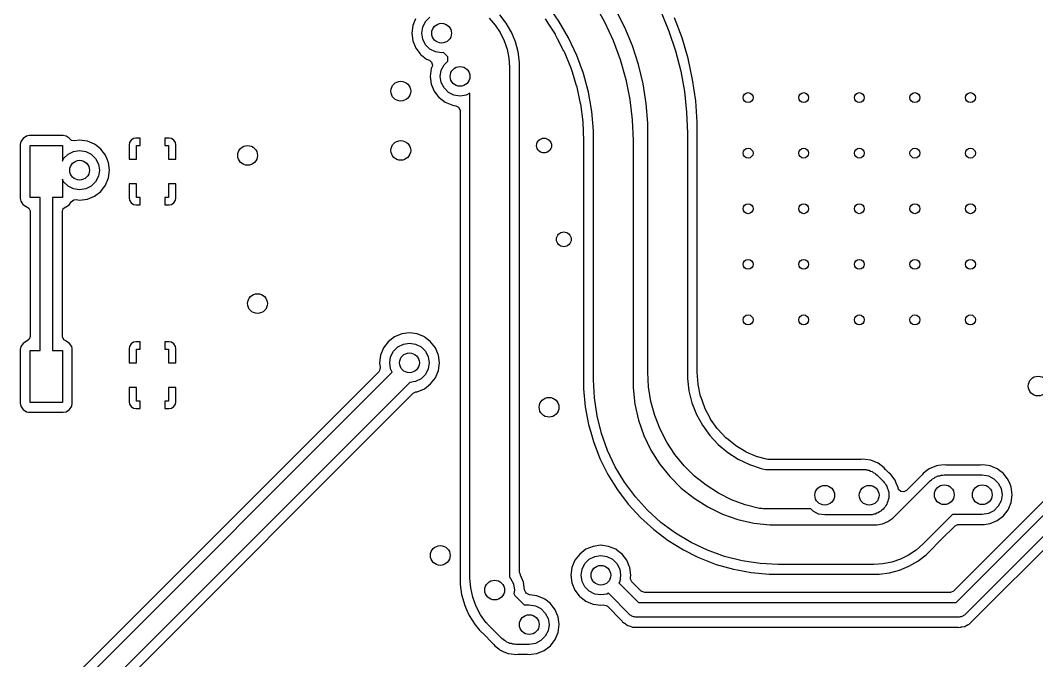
# Model space of a CAD drawing. Extents: x 0 to 2.79, y -2.39 to 0.
# Drawn here: x 0.485 to 1.295, y -2.059 to -1.549 of the extents above; entities that cross this region are included whole.
import ezdxf

# ---------------------------------------------------------------- set-up
doc = ezdxf.new("R2010")
doc.units = 0
doc.header["$MEASUREMENT"] = 0
doc.layers.add('BLACK', color=7, linetype='CONTINUOUS')

msp = doc.modelspace()

# ---------------------------------------------------------------- linework, layer by layer
at = {"layer": 'BLACK', "linetype": 'CONTINUOUS'}
for p, q in [((0.914182, -1.54963), (0.905326, -1.53698)), ((0.94253, -1.53588), (0.950523, -1.55015)), ((0.807975, -1.55004), (0.811459, -1.54656)), ((0.87219, -1.5513), (0.867162, -1.54475)), ((0.966736, -1.55478), (0.959573, -1.54072)), ((0.995544, -1.54241), (1.00189, -1.55773)), ((0.797682, -1.55313), (0.79687, -1.5593)), ((0.799903, -1.54776), (0.797682, -1.55313)), ((0.797682, -1.55313), (0.797682, -1.55313)), ((0.804968, -1.5593), (0.805738, -1.55443)), ((0.805738, -1.55443), (0.807975, -1.55004)), ((0.85866, -1.54741), (0.863413, -1.55283)), ((0.863413, -1.55283), (0.867419, -1.55883)), ((0.875834, -1.55762), (0.87219, -1.5513)), ((0.87219, -1.5513), (0.87219, -1.5513)), ((0.87219, -1.5513), (0.87219, -1.5513)), ((0.903334, -1.5479), (0.906441, -1.55278)), ((0.906441, -1.55278), (0.910007, -1.55838)), ((0.921903, -1.563), (0.914182, -1.54963)), ((0.950523, -1.55015), (0.957371, -1.56501)), ((0.972774, -1.56935), (0.966736, -1.55478)), ((1.01228, -1.56301), (1.00629, -1.54693)), ((0.79687, -1.5593), (0.79687, -1.5593)), ((0.79687, -1.5593), (0.797682, -1.56547)), ((0.805738, -1.56416), (0.804968, -1.5593)), ((0.867419, -1.55883), (0.870607, -1.56529)), ((0.87632, -1.55846), (0.875834, -1.55762)), ((0.879481, -1.56609), (0.87632, -1.55846)), ((0.910007, -1.55838), (0.911161, -1.56019)), ((0.911161, -1.56019), (0.911245, -1.56034)), ((0.911245, -1.56034), (0.912867, -1.56345)), ((0.928428, -1.57699), (0.921903, -1.563)), ((1.00189, -1.55773), (1.00713, -1.57346)), ((1.01712, -1.57947), (1.01228, -1.56301)), ((0.797682, -1.56547), (0.797682, -1.56547)), ((0.797682, -1.56547), (0.800064, -1.57122)), ((0.807975, -1.56855), (0.805738, -1.56416)), ((0.811459, -1.57204), (0.807975, -1.56855)), ((0.870607, -1.56529), (0.872925, -1.57212)), ((0.881618, -1.57407), (0.879481, -1.56609)), ((0.912867, -1.56345), (0.917972, -1.57326)), ((0.957371, -1.56501), (0.963032, -1.58035)), ((0.97765, -1.58436), (0.972774, -1.56935)), ((0.800064, -1.57122), (0.800064, -1.57122)), ((0.800064, -1.57122), (0.803622, -1.57586)), ((0.803622, -1.57586), (0.803854, -1.57616)), ((0.803854, -1.57616), (0.803854, -1.57616)), ((0.803854, -1.57616), (0.803854, -1.57616)), ((0.803854, -1.57616), (0.804721, -1.57683)), ((0.804721, -1.57683), (0.808793, -1.57995)), ((0.815849, -1.57428), (0.811459, -1.57204)), ((0.820716, -1.57505), (0.815849, -1.57428)), ((0.822294, -1.5748), (0.820716, -1.57505)), ((0.825591, -1.57809), (0.822294, -1.5748)), ((0.825591, -1.58155), (0.825591, -1.57809)), ((0.872925, -1.57212), (0.874331, -1.57919)), ((0.874331, -1.57919), (0.874802, -1.58638)), ((0.882696, -1.58226), (0.881618, -1.57407)), ((0.917972, -1.57326), (0.918044, -1.57341)), ((0.918044, -1.57341), (0.923618, -1.58687)), ((0.933709, -1.5915), (0.928428, -1.57699)), ((1.00713, -1.57346), (1.01123, -1.58953)), ((0.808793, -1.57995), (0.810329, -1.58059)), ((0.810329, -1.58059), (0.81095, -1.58084)), ((0.81095, -1.58084), (0.812782, -1.58241)), ((0.81306, -1.58594), (0.8124, -1.58753)), ((0.812782, -1.58241), (0.813345, -1.58475)), ((0.813345, -1.58475), (0.81306, -1.58594)), ((0.820456, -1.58883), (0.822693, -1.58444)), ((0.822693, -1.58444), (0.825591, -1.58155)), ((0.874802, -1.58638), (0.874803, -1.58639)), ((0.874803, -1.58639), (0.874803, -1.99296)), ((0.882696, -1.58475), (0.882696, -1.58226)), ((0.882696, -1.58477), (0.882696, -1.58475)), ((0.882697, -1.58478), (0.882696, -1.58477)), ((0.882697, -1.98867), (0.882697, -1.58478)), ((0.923618, -1.58687), (0.923676, -1.58703)), ((0.923676, -1.58703), (0.924662, -1.59016)), ((0.963032, -1.58035), (0.967472, -1.5961)), ((0.981333, -1.5997), (0.97765, -1.58436)), ((1.02076, -1.59623), (1.01712, -1.57947)), ((0.8124, -1.58753), (0.811587, -1.5937)), ((0.811587, -1.5937), (0.811587, -1.5937)), ((0.811587, -1.5937), (0.8124, -1.59987)), ((0.8124, -1.58753), (0.8124, -1.58753)), ((0.819685, -1.5937), (0.820456, -1.58883)), ((0.820456, -1.59857), (0.819685, -1.5937)), ((0.924662, -1.59016), (0.928056, -1.60092)), ((0.937705, -1.60642), (0.933709, -1.5915)), ((1.01123, -1.58953), (1.01417, -1.60585)), ((0.8124, -1.59987), (0.8124, -1.59987)), ((0.8124, -1.59987), (0.814782, -1.60562)), ((0.822693, -1.60296), (0.820456, -1.59857)), ((0.826177, -1.60644), (0.822693, -1.60296)), ((0.928056, -1.60092), (0.9281, -1.60109)), ((0.9281, -1.60109), (0.931253, -1.61531)), ((0.967472, -1.5961), (0.970663, -1.61214)), ((0.983801, -1.61529), (0.981333, -1.5997)), ((1.0232, -1.61321), (1.02076, -1.59623)), ((0.814782, -1.60562), (0.814782, -1.60562)), ((0.814782, -1.60562), (0.818571, -1.61056)), ((0.818571, -1.61056), (0.818572, -1.61056)), ((0.818572, -1.61056), (0.818572, -1.61056)), ((0.818572, -1.61056), (0.818572, -1.61056)), ((0.818572, -1.61056), (0.81866, -1.61063)), ((0.81866, -1.61063), (0.82351, -1.61435)), ((0.830567, -1.60868), (0.826177, -1.60644)), ((0.835433, -1.60945), (0.830567, -1.60868)), ((0.840299, -1.60868), (0.835433, -1.60945)), ((0.843307, -1.60715), (0.840299, -1.60868)), ((0.843307, -1.99353), (0.843307, -1.60715)), ((0.940386, -1.62162), (0.937705, -1.60642)), ((1.01417, -1.60585), (1.01594, -1.62233)), ((0.82351, -1.61435), (0.82351, -1.61435)), ((0.82351, -1.61435), (0.82351, -1.61435)), ((0.82351, -1.61435), (0.828732, -1.61651)), ((0.828732, -1.61651), (0.829261, -1.61673)), ((0.829261, -1.61673), (0.832024, -1.6171)), ((0.832024, -1.6171), (0.834199, -1.61813)), ((0.834199, -1.61813), (0.835348, -1.62025)), ((0.931253, -1.61531), (0.931282, -1.61548)), ((0.931282, -1.61548), (0.933183, -1.62992)), ((0.970663, -1.61214), (0.972585, -1.62838)), ((0.985039, -1.63101), (0.983801, -1.61529)), ((1.02443, -1.63033), (1.0232, -1.61321)), ((0.835348, -1.62025), (0.835413, -1.62096)), ((0.835413, -1.62096), (0.835413, -1.97547)), ((0.941731, -1.63701), (0.940386, -1.62162)), ((1.01594, -1.62233), (1.01653, -1.6389)), ((0.933183, -1.62992), (0.933198, -1.63009)), ((0.933198, -1.63009), (0.933837, -1.64472)), ((0.972585, -1.62838), (0.973226, -1.64471)), ((0.985038, -1.6389), (0.985039, -1.63101)), ((1.02443, -1.63728), (1.02443, -1.63033)), ((0.487222, -1.64313), (0.485478, -1.64574)), ((0.489833, -1.64138), (0.487222, -1.64313)), ((0.487222, -1.64313), (0.487222, -1.64313)), ((0.489834, -1.64138), (0.489833, -1.64138)), ((0.492135, -1.64093), (0.489834, -1.64138)), ((0.492136, -1.64093), (0.492135, -1.64093)), ((0.519281, -1.64093), (0.492136, -1.64093)), ((0.492136, -1.64093), (0.492136, -1.64093)), ((0.519282, -1.64093), (0.519281, -1.64093)), ((0.521584, -1.64138), (0.519282, -1.64093)), ((0.524064, -1.64304), (0.521584, -1.64138)), ((0.521584, -1.64138), (0.521584, -1.64138)), ((0.521584, -1.64138), (0.521584, -1.64138)), ((0.521584, -1.64138), (0.521584, -1.64138)), ((0.524195, -1.64313), (0.524064, -1.64304)), ((0.524442, -1.6435), (0.524195, -1.64313)), ((0.525823, -1.64476), (0.524442, -1.6435)), ((0.575255, -1.64326), (0.573301, -1.64456)), ((0.576977, -1.64291), (0.575255, -1.64326)), ((0.575255, -1.64326), (0.575255, -1.64326)), ((0.580512, -1.64291), (0.576977, -1.64291)), ((0.580512, -1.64882), (0.580512, -1.64291)), ((0.600197, -1.64291), (0.600197, -1.64882)), ((0.603732, -1.64291), (0.600197, -1.64291)), ((0.600197, -1.64291), (0.600197, -1.64291)), ((0.605454, -1.64326), (0.603732, -1.64291)), ((0.607407, -1.64456), (0.605454, -1.64326)), ((0.605454, -1.64326), (0.605454, -1.64326)), ((0.941731, -1.64473), (0.941731, -1.63701)), ((0.985039, -1.6389), (0.985038, -1.6389)), ((0.985039, -1.82956), (0.985039, -1.6389)), ((0.985039, -1.6389), (0.985039, -1.6389)), ((1.01653, -1.6389), (1.01654, -1.6389)), ((1.01654, -1.6389), (1.01654, -1.82954)), ((1.02443, -1.6373), (1.02443, -1.63728)), ((1.02443, -1.63735), (1.02443, -1.6373)), ((1.02443, -1.82945), (1.02443, -1.63735)), ((1.02443, -1.63735), (1.02443, -1.63735)), ((0.485478, -1.64574), (0.48502, -1.64804)), ((0.48502, -1.64804), (0.48502, -1.64804)), ((0.48502, -1.64804), (0.48502, -1.69093)), ((0.485478, -1.64574), (0.485478, -1.64574)), ((0.492913, -1.69016), (0.492913, -1.64882)), ((0.492913, -1.64882), (0.518504, -1.64882)), ((0.518504, -1.64882), (0.518504, -1.66129)), ((0.528192, -1.6452), (0.525823, -1.64476)), ((0.532283, -1.64466), (0.528192, -1.6452)), ((0.532284, -1.64466), (0.532283, -1.64466)), ((0.538455, -1.64547), (0.532284, -1.64466)), ((0.544206, -1.64785), (0.538455, -1.64547)), ((0.538455, -1.64547), (0.538455, -1.64547)), ((0.545964, -1.6492), (0.544206, -1.64785)), ((0.544206, -1.64785), (0.544206, -1.64785)), ((0.544206, -1.64785), (0.544206, -1.64785)), ((0.549145, -1.65164), (0.545964, -1.6492)), ((0.552935, -1.65658), (0.549145, -1.65164)), ((0.549145, -1.65164), (0.549145, -1.65164)), ((0.549145, -1.65164), (0.549145, -1.65164)), ((0.549145, -1.65164), (0.549145, -1.65164)), ((0.549145, -1.65164), (0.549145, -1.65164)), ((0.571996, -1.64651), (0.571654, -1.64824)), ((0.571654, -1.64824), (0.571654, -1.65965)), ((0.573301, -1.64456), (0.571996, -1.64651)), ((0.571996, -1.64651), (0.571996, -1.64651)), ((0.573301, -1.64456), (0.573301, -1.64456)), ((0.577559, -1.65965), (0.577559, -1.64882)), ((0.577559, -1.64882), (0.580512, -1.64882)), ((0.600197, -1.64882), (0.60315, -1.64882)), ((0.60315, -1.64882), (0.60315, -1.65965)), ((0.608712, -1.64651), (0.607407, -1.64456)), ((0.607407, -1.64456), (0.607407, -1.64456)), ((0.609055, -1.64824), (0.608712, -1.64651)), ((0.608712, -1.64651), (0.608712, -1.64651)), ((0.609055, -1.65965), (0.609055, -1.64824)), ((0.609055, -1.64824), (0.609055, -1.64824)), ((0.933837, -1.64472), (0.933839, -1.64481)), ((0.933839, -1.64481), (0.933839, -1.64771)), ((0.933839, -1.64771), (0.933839, -1.64771)), ((0.933839, -1.64771), (0.933839, -1.83556)), ((0.941732, -1.64473), (0.941731, -1.64473)), ((0.941732, -1.83556), (0.941732, -1.64473)), ((0.941732, -1.64473), (0.941732, -1.64473)), ((0.941732, -1.64473), (0.941732, -1.64473)), ((0.973226, -1.64471), (0.973228, -1.64473)), ((0.973228, -1.64473), (0.973228, -1.83556)), ((0.518504, -1.66129), (0.519543, -1.65925)), ((0.519543, -1.65925), (0.523027, -1.65576)), ((0.523027, -1.65576), (0.527417, -1.65353)), ((0.527417, -1.65353), (0.532283, -1.65276)), ((0.532283, -1.65276), (0.53715, -1.65353)), ((0.53715, -1.65353), (0.54154, -1.65576)), ((0.54154, -1.65576), (0.545024, -1.65925)), ((0.545024, -1.65925), (0.547261, -1.66364)), ((0.554204, -1.65965), (0.552935, -1.65658)), ((0.552935, -1.65658), (0.552935, -1.65658)), ((0.555129, -1.66188), (0.554204, -1.65965)), ((0.571654, -1.65965), (0.577559, -1.65965)), ((0.571654, -1.65965), (0.571654, -1.65965)), ((0.60315, -1.65965), (0.609055, -1.65965)), ((0.609055, -1.65965), (0.609055, -1.65965)), ((0.547261, -1.66364), (0.548031, -1.6685)), ((0.555317, -1.66233), (0.555129, -1.66188)), ((0.556129, -1.6685), (0.555317, -1.66233)), ((0.519543, -1.67776), (0.518504, -1.67572)), ((0.518504, -1.67572), (0.518504, -1.69016)), ((0.547261, -1.67337), (0.545024, -1.67776)), ((0.548031, -1.6685), (0.547261, -1.67337)), ((0.552934, -1.68043), (0.555317, -1.67468)), ((0.555317, -1.67468), (0.556129, -1.6685)), ((0.523027, -1.68124), (0.519543, -1.67776)), ((0.527417, -1.68348), (0.523027, -1.68124)), ((0.532283, -1.68425), (0.527417, -1.68348)), ((0.53715, -1.68348), (0.532283, -1.68425)), ((0.54154, -1.68124), (0.53715, -1.68348)), ((0.545024, -1.67776), (0.54154, -1.68124)), ((0.549145, -1.68537), (0.552934, -1.68043)), ((0.577559, -1.67933), (0.571654, -1.67933)), ((0.571654, -1.67933), (0.571654, -1.67933)), ((0.571654, -1.67933), (0.571654, -1.69074)), ((0.577559, -1.69016), (0.577559, -1.67933)), ((0.609055, -1.67933), (0.60315, -1.67933)), ((0.60315, -1.67933), (0.60315, -1.69016)), ((0.609055, -1.69074), (0.609055, -1.67933)), ((0.609055, -1.67933), (0.609055, -1.67933)), ((0.48502, -1.69093), (0.48502, -1.69094)), ((0.48502, -1.69094), (0.485478, -1.69324)), ((0.500787, -1.69016), (0.492913, -1.69016)), ((0.500787, -1.8122), (0.500787, -1.69016)), ((0.518504, -1.69016), (0.51063, -1.69016)), ((0.51063, -1.69016), (0.51063, -1.8122)), ((0.525651, -1.69367), (0.527543, -1.69218)), ((0.527543, -1.69218), (0.529401, -1.69197)), ((0.529401, -1.69197), (0.532283, -1.69235)), ((0.532283, -1.69235), (0.538455, -1.69154)), ((0.538455, -1.69154), (0.540381, -1.69074)), ((0.540381, -1.69074), (0.544206, -1.68915)), ((0.544206, -1.68915), (0.549145, -1.68537)), ((0.571654, -1.69074), (0.571996, -1.69246)), ((0.571996, -1.69246), (0.571996, -1.69246)), ((0.571996, -1.69246), (0.573301, -1.69442)), ((0.580512, -1.69016), (0.577559, -1.69016)), ((0.580512, -1.69606), (0.580512, -1.69016)), ((0.60315, -1.69016), (0.600197, -1.69016)), ((0.600197, -1.69016), (0.600197, -1.69606)), ((0.607407, -1.69442), (0.608712, -1.69246)), ((0.608712, -1.69246), (0.609055, -1.69074)), ((0.608712, -1.69246), (0.608712, -1.69246)), ((0.609055, -1.69074), (0.609055, -1.69074)), ((0.485478, -1.69324), (0.485478, -1.69324)), ((0.485478, -1.69324), (0.487137, -1.69572)), ((0.487137, -1.69572), (0.487222, -1.69585)), ((0.487222, -1.69585), (0.489833, -1.69759)), ((0.489833, -1.69759), (0.489834, -1.69759)), ((0.489834, -1.69759), (0.490188, -1.69774)), ((0.490188, -1.69774), (0.490161, -1.6978)), ((0.490161, -1.6978), (0.491858, -1.69875)), ((0.491858, -1.69875), (0.492867, -1.70094)), ((0.518524, -1.7014), (0.519268, -1.69911)), ((0.519268, -1.69911), (0.521217, -1.69769)), ((0.521217, -1.69769), (0.521553, -1.69761)), ((0.521553, -1.69761), (0.521584, -1.69759)), ((0.521584, -1.69759), (0.524195, -1.69585)), ((0.521584, -1.69759), (0.521584, -1.69759)), ((0.524195, -1.69585), (0.525651, -1.69367)), ((0.573301, -1.69442), (0.573301, -1.69442)), ((0.573301, -1.69442), (0.575255, -1.69572)), ((0.575255, -1.69572), (0.575255, -1.69572)), ((0.575255, -1.69572), (0.576977, -1.69606)), ((0.576977, -1.69606), (0.580512, -1.69606)), ((0.580512, -1.69606), (0.580512, -1.69606)), ((0.600197, -1.69606), (0.603731, -1.69606)), ((0.600197, -1.69606), (0.600197, -1.69606)), ((0.603731, -1.69606), (0.605454, -1.69572)), ((0.603731, -1.69606), (0.603731, -1.69606)), ((0.605454, -1.69572), (0.607407, -1.69442)), ((0.605454, -1.69572), (0.605454, -1.69572)), ((0.607407, -1.69442), (0.607407, -1.69442)), ((0.492867, -1.70094), (0.492894, -1.7014)), ((0.492894, -1.7014), (0.492894, -1.80096)), ((0.518524, -1.80096), (0.518524, -1.7014)), ((0.489833, -1.80477), (0.487222, -1.80651)), ((0.489865, -1.80476), (0.489833, -1.80477)), ((0.490201, -1.80467), (0.489865, -1.80476)), ((0.492149, -1.80325), (0.490201, -1.80467)), ((0.492894, -1.80096), (0.492149, -1.80325)), ((0.518551, -1.80142), (0.518524, -1.80096)), ((0.519559, -1.80361), (0.518551, -1.80142)), ((0.521256, -1.80456), (0.519559, -1.80361)), ((0.521229, -1.80462), (0.521256, -1.80456)), ((0.521584, -1.80477), (0.521229, -1.80462)), ((0.524195, -1.80651), (0.521584, -1.80477)), ((0.575255, -1.80566), (0.573301, -1.80696)), ((0.576977, -1.80531), (0.575255, -1.80566)), ((0.575255, -1.80566), (0.575255, -1.80566)), ((0.580512, -1.80531), (0.576977, -1.80531)), ((0.580512, -1.81122), (0.580512, -1.80531)), ((0.603732, -1.80531), (0.600197, -1.80531)), ((0.600197, -1.80531), (0.600197, -1.80532)), ((0.600197, -1.80532), (0.600197, -1.81122)), ((0.605454, -1.80566), (0.603732, -1.80531)), ((0.607407, -1.80696), (0.605454, -1.80566)), ((0.605454, -1.80566), (0.605454, -1.80566)), ((0.778237, -1.80519), (0.774447, -1.81012)), ((0.783176, -1.8014), (0.778237, -1.80519)), ((0.778237, -1.80519), (0.778237, -1.80519)), ((0.788926, -1.79901), (0.783176, -1.8014)), ((0.783176, -1.8014), (0.783176, -1.8014)), ((0.788927, -1.79901), (0.788926, -1.79901)), ((0.795098, -1.7982), (0.788927, -1.79901)), ((0.80127, -1.79901), (0.795098, -1.7982)), ((0.795098, -1.7982), (0.795098, -1.7982)), ((0.807021, -1.8014), (0.80127, -1.79901)), ((0.80127, -1.79901), (0.80127, -1.79901)), ((0.807672, -1.8019), (0.807021, -1.8014)), ((0.807021, -1.8014), (0.807021, -1.8014)), ((0.807021, -1.8014), (0.807021, -1.8014)), ((0.81196, -1.80519), (0.807672, -1.8019)), ((0.815749, -1.81012), (0.81196, -1.80519)), ((0.81196, -1.80519), (0.81196, -1.80519)), ((0.81196, -1.80519), (0.81196, -1.80519)), ((0.81196, -1.80519), (0.81196, -1.80519)), ((0.81196, -1.80519), (0.81196, -1.80519)), ((0.485478, -1.80912), (0.48502, -1.81143)), ((0.48502, -1.81143), (0.48502, -1.81143)), ((0.48502, -1.81143), (0.48502, -1.85432)), ((0.487222, -1.80651), (0.485478, -1.80912)), ((0.485478, -1.80912), (0.485478, -1.80912)), ((0.487222, -1.80651), (0.487222, -1.80651)), ((0.492913, -1.85354), (0.492913, -1.8122)), ((0.492913, -1.8122), (0.500787, -1.8122)), ((0.51063, -1.8122), (0.518504, -1.8122)), ((0.518504, -1.8122), (0.518504, -1.85354)), ((0.52594, -1.80912), (0.524195, -1.80651)), ((0.524195, -1.80651), (0.524195, -1.80651)), ((0.526241, -1.81064), (0.52594, -1.80912)), ((0.526354, -1.81121), (0.526241, -1.81064)), ((0.526398, -1.81143), (0.526354, -1.81121)), ((0.526398, -1.82205), (0.526398, -1.81143)), ((0.571996, -1.80892), (0.571654, -1.81064)), ((0.571654, -1.81064), (0.571654, -1.82205)), ((0.573301, -1.80696), (0.571996, -1.80892)), ((0.571996, -1.80892), (0.571996, -1.80892)), ((0.573301, -1.80696), (0.573301, -1.80696)), ((0.577559, -1.82205), (0.577559, -1.81122)), ((0.577559, -1.81122), (0.580512, -1.81122)), ((0.600197, -1.81122), (0.60315, -1.81122)), ((0.60315, -1.81122), (0.60315, -1.82205)), ((0.608712, -1.80892), (0.607407, -1.80696)), ((0.607407, -1.80696), (0.607407, -1.80696)), ((0.609055, -1.81064), (0.608712, -1.80892)), ((0.608712, -1.80892), (0.608712, -1.80892)), ((0.609055, -1.82205), (0.609055, -1.81064)), ((0.609055, -1.81064), (0.609055, -1.81064)), ((0.774447, -1.81012), (0.772065, -1.81588)), ((0.774447, -1.81012), (0.774447, -1.81012)), ((0.780121, -1.81718), (0.782358, -1.81279)), ((0.782358, -1.81279), (0.785842, -1.80931)), ((0.785842, -1.80931), (0.790232, -1.80707)), ((0.790232, -1.80707), (0.795098, -1.8063)), ((0.795098, -1.8063), (0.799965, -1.80707)), ((0.799965, -1.80707), (0.804355, -1.80931)), ((0.804355, -1.80931), (0.807839, -1.81279)), ((0.807839, -1.81279), (0.810076, -1.81718)), ((0.817888, -1.81529), (0.815749, -1.81012)), ((0.815749, -1.81012), (0.815749, -1.81012)), ((0.526398, -1.85314), (0.526398, -1.82205)), ((0.571654, -1.82205), (0.577559, -1.82205)), ((0.571654, -1.82205), (0.571654, -1.82205)), ((0.60315, -1.82205), (0.609055, -1.82205)), ((0.609055, -1.82205), (0.609055, -1.82205)), ((0.772065, -1.81588), (0.771253, -1.82205)), ((0.771253, -1.82205), (0.771253, -1.82205)), ((0.771253, -1.82205), (0.771752, -1.82584)), ((0.772065, -1.81588), (0.772065, -1.81588)), ((0.77935, -1.82205), (0.780121, -1.81718)), ((0.780121, -1.82691), (0.77935, -1.82205)), ((0.810076, -1.81718), (0.810846, -1.82205)), ((0.810846, -1.82205), (0.810076, -1.82691)), ((0.818132, -1.81588), (0.817888, -1.81529)), ((0.818944, -1.82205), (0.818132, -1.81588)), ((0.818132, -1.82822), (0.818944, -1.82205)), ((0.770644, -1.8291), (0.507413, -2.09234)), ((0.508706, -2.10221), (0.78143, -1.82948)), ((0.771313, -1.82821), (0.770644, -1.8291)), ((0.771752, -1.82584), (0.771313, -1.82821)), ((0.78143, -1.82948), (0.780121, -1.82691)), ((0.810076, -1.82691), (0.807839, -1.8313)), ((0.815749, -1.83397), (0.818132, -1.82822)), ((0.985039, -1.82957), (0.98504, -1.82956)), ((0.98504, -1.82956), (0.985039, -1.82956)), ((0.985041, -1.82957), (0.985039, -1.82957)), ((0.985667, -1.84124), (0.985041, -1.82957)), ((1.01654, -1.82954), (1.01654, -1.82954)), ((1.01654, -1.82954), (1.01654, -1.8345)), ((1.02443, -1.82958), (1.02443, -1.82945)), ((1.0251, -1.83917), (1.02443, -1.82958)), ((0.795442, -1.83774), (0.519842, -2.11334)), ((0.799965, -1.83702), (0.795442, -1.83774)), ((0.804355, -1.83479), (0.799965, -1.83702)), ((0.807839, -1.8313), (0.804355, -1.83479)), ((0.81196, -1.83891), (0.815749, -1.83397)), ((0.933839, -1.83556), (0.933839, -1.84273)), ((0.942441, -1.84998), (0.941732, -1.83556)), ((0.941732, -1.83556), (0.941732, -1.83556)), ((0.973228, -1.83556), (0.973228, -1.83556)), ((0.973228, -1.83556), (0.973228, -1.84205)), ((1.01654, -1.8345), (1.01778, -1.84432)), ((0.529711, -2.11463), (0.798026, -1.84632)), ((0.577559, -1.84173), (0.571654, -1.84173)), ((0.571654, -1.84173), (0.571654, -1.84173)), ((0.571654, -1.84173), (0.571654, -1.85314)), ((0.577559, -1.85256), (0.577559, -1.84173)), ((0.609055, -1.84173), (0.60315, -1.84173)), ((0.60315, -1.84173), (0.60315, -1.85256)), ((0.609055, -1.85314), (0.609055, -1.84173)), ((0.609055, -1.84173), (0.609055, -1.84173)), ((0.798026, -1.84632), (0.800173, -1.84523)), ((0.800173, -1.84523), (0.800272, -1.84521)), ((0.800272, -1.84521), (0.80127, -1.84508)), ((0.80127, -1.84508), (0.807021, -1.8427)), ((0.807021, -1.8427), (0.81196, -1.83891)), ((0.933839, -1.84273), (0.933839, -1.84273)), ((0.933839, -1.84273), (0.935161, -1.857)), ((0.973228, -1.84205), (0.974682, -1.85496)), ((0.987518, -1.85278), (0.985667, -1.84124)), ((1.01778, -1.84432), (1.02023, -1.85392)), ((1.02514, -1.83943), (1.0251, -1.83917)), ((1.02709, -1.84875), (1.02514, -1.83943)), ((0.48502, -1.85432), (0.485478, -1.85662)), ((0.48502, -1.85432), (0.48502, -1.85432)), ((0.518504, -1.85354), (0.492913, -1.85354)), ((0.52594, -1.85662), (0.526398, -1.85432)), ((0.526398, -1.85432), (0.526398, -1.85314)), ((0.571654, -1.85314), (0.571996, -1.85486)), ((0.580512, -1.85256), (0.577559, -1.85256)), ((0.580512, -1.85846), (0.580512, -1.85256)), ((0.60315, -1.85256), (0.600197, -1.85256)), ((0.600197, -1.85256), (0.600197, -1.85846)), ((0.608712, -1.85486), (0.609055, -1.85314)), ((0.609055, -1.85314), (0.609055, -1.85314)), ((0.944559, -1.86426), (0.942441, -1.84998)), ((0.990574, -1.86406), (0.987518, -1.85278)), ((1.02023, -1.85392), (1.02386, -1.86313)), ((1.02716, -1.84901), (1.02709, -1.84875)), ((1.03037, -1.85797), (1.02716, -1.84901)), ((0.485478, -1.85662), (0.485478, -1.85662)), ((0.485478, -1.85662), (0.487132, -1.8591)), ((0.487132, -1.8591), (0.487222, -1.85923)), ((0.487222, -1.85923), (0.489833, -1.86098)), ((0.489833, -1.86098), (0.491584, -1.86133)), ((0.491584, -1.86133), (0.492135, -1.86144)), ((0.492135, -1.86144), (0.492136, -1.86144)), ((0.492136, -1.86144), (0.492136, -1.86144)), ((0.492136, -1.86144), (0.492136, -1.86144)), ((0.492136, -1.86144), (0.519281, -1.86144)), ((0.519281, -1.86144), (0.521584, -1.86098)), ((0.519281, -1.86144), (0.519281, -1.86144)), ((0.521584, -1.86098), (0.524195, -1.85923)), ((0.524195, -1.85923), (0.52594, -1.85662)), ((0.571996, -1.85486), (0.571996, -1.85486)), ((0.571996, -1.85486), (0.573301, -1.85682)), ((0.573301, -1.85682), (0.573301, -1.85682)), ((0.573301, -1.85682), (0.575255, -1.85812)), ((0.575255, -1.85812), (0.575255, -1.85812)), ((0.575255, -1.85812), (0.576977, -1.85846)), ((0.576977, -1.85846), (0.580512, -1.85846)), ((0.580512, -1.85846), (0.580512, -1.85846)), ((0.600197, -1.85846), (0.603731, -1.85846)), ((0.600197, -1.85846), (0.600197, -1.85846)), ((0.603731, -1.85846), (0.605454, -1.85812)), ((0.603731, -1.85846), (0.603731, -1.85846)), ((0.605454, -1.85812), (0.607407, -1.85682)), ((0.605454, -1.85812), (0.605454, -1.85812)), ((0.607407, -1.85682), (0.608712, -1.85486)), ((0.607407, -1.85682), (0.607407, -1.85682)), ((0.608712, -1.85486), (0.608712, -1.85486)), ((0.935161, -1.857), (0.935161, -1.857)), ((0.935161, -1.857), (0.937795, -1.87109)), ((0.974682, -1.85496), (0.977572, -1.86762)), ((1.03048, -1.85822), (1.03037, -1.85797)), ((1.03488, -1.86666), (1.03048, -1.85822)), ((0.948067, -1.87826), (0.944559, -1.86426)), ((0.977572, -1.86762), (0.981861, -1.87988)), ((0.994801, -1.87495), (0.990574, -1.86406)), ((1.02386, -1.86313), (1.0286, -1.87183)), ((1.03502, -1.86689), (1.03488, -1.86666)), ((1.04039, -1.87445), (1.03502, -1.86689)), ((1.36873, -1.86373), (1.2285, -2.00396)), ((1.23062, -2.01299), (1.37776, -1.86586)), ((0.937795, -1.87109), (0.939602, -1.87744)), ((0.939602, -1.87744), (0.941715, -1.88486)), ((0.952931, -1.89186), (0.948067, -1.87826)), ((1.00015, -1.88534), (0.994801, -1.87495)), ((1.0286, -1.87183), (1.03439, -1.87986)), ((1.04054, -1.87465), (1.04039, -1.87445)), ((1.04071, -1.87486), (1.04054, -1.87465)), ((1.04723, -1.88179), (1.04071, -1.87486)), ((1.38784, -1.87248), (1.23725, -2.02307)), ((0.941715, -1.88486), (0.941717, -1.88487)), ((0.941717, -1.88487), (0.941717, -1.88487)), ((0.941717, -1.88487), (0.946895, -1.89824)), ((0.981861, -1.87988), (0.987496, -1.89158)), ((1.00657, -1.89511), (1.00015, -1.88534)), ((1.03439, -1.87986), (1.04113, -1.88712)), ((1.04743, -1.88197), (1.04723, -1.88179)), ((1.04769, -1.88218), (1.04743, -1.88197)), ((1.05484, -1.88795), (1.04769, -1.88218)), ((1.24306, -2.02843), (1.39213, -1.87936)), ((0.959104, -1.90491), (0.952931, -1.89186)), ((0.987496, -1.89158), (0.994405, -1.90257)), ((1.04113, -1.88712), (1.04872, -1.89347)), ((1.04872, -1.89347), (1.05705, -1.89884)), ((1.05506, -1.8881), (1.05484, -1.88795)), ((1.06322, -1.89301), (1.05506, -1.8881)), ((1.06346, -1.89313), (1.06322, -1.89301)), ((1.07221, -1.89687), (1.06346, -1.89313)), ((0.946895, -1.89824), (0.946895, -1.89824)), ((0.946895, -1.89824), (0.953284, -1.91107)), ((0.994405, -1.90257), (1.0025, -1.91272)), ((1.01397, -1.90415), (1.00657, -1.89511)), ((1.05705, -1.89884), (1.06598, -1.90313)), ((1.06598, -1.90313), (1.07537, -1.90627)), ((1.07246, -1.89696), (1.07221, -1.89687)), ((1.07958, -1.89891), (1.07246, -1.89696)), ((1.0806, -1.89904), (1.07958, -1.89891)), ((1.15487, -1.89904), (1.0806, -1.89904)), ((1.15512, -1.89903), (1.15487, -1.89904)), ((1.15654, -1.89884), (1.15512, -1.89903)), ((1.15809, -1.89904), (1.15654, -1.89884)), ((1.15654, -1.89884), (1.15654, -1.89884)), ((1.16272, -1.89965), (1.15809, -1.89904)), ((1.16847, -1.90204), (1.16272, -1.89965)), ((1.16272, -1.89965), (1.16272, -1.89965)), ((1.17095, -1.90394), (1.16847, -1.90204)), ((1.16847, -1.90204), (1.16847, -1.90204)), ((1.16847, -1.90204), (1.16847, -1.90204)), ((0.953284, -1.91107), (0.960829, -1.92326)), ((0.966526, -1.91729), (0.959104, -1.90491)), ((1.02229, -1.91236), (1.01397, -1.90415)), ((1.07537, -1.90627), (1.07868, -1.90694)), ((1.07868, -1.90694), (1.15654, -1.90694)), ((1.15654, -1.90694), (1.15777, -1.90713)), ((1.15777, -1.90713), (1.15901, -1.90713)), ((1.15901, -1.90713), (1.16019, -1.90752)), ((1.16019, -1.90752), (1.16141, -1.90771)), ((1.16141, -1.90771), (1.16252, -1.90827)), ((1.16252, -1.90827), (1.16369, -1.90865)), ((1.16369, -1.90865), (1.1647, -1.90938)), ((1.1647, -1.90938), (1.1658, -1.90995)), ((1.1658, -1.90995), (1.16668, -1.91082)), ((1.16668, -1.91082), (1.16768, -1.91155)), ((1.17341, -1.90582), (1.17095, -1.90394)), ((1.17341, -1.90583), (1.17341, -1.90582)), ((1.17341, -1.90582), (1.17341, -1.90582)), ((1.17341, -1.90582), (1.17341, -1.90582)), ((1.17428, -1.90696), (1.17341, -1.90583)), ((1.17341, -1.90583), (1.17341, -1.90583)), ((1.17445, -1.90716), (1.17428, -1.90696)), ((1.17695, -1.90966), (1.17445, -1.90716)), ((1.17714, -1.90982), (1.17695, -1.90966)), ((1.17828, -1.9107), (1.17714, -1.90982)), ((1.17861, -1.91113), (1.17828, -1.9107)), ((1.17828, -1.9107), (1.17828, -1.9107)), ((1.17828, -1.9107), (1.17828, -1.9107)), ((1.17828, -1.9107), (1.17828, -1.9107)), ((1.17828, -1.9107), (1.17828, -1.9107)), ((1.18207, -1.91564), (1.17861, -1.91113)), ((1.2044, -1.9103), (1.20352, -1.91144)), ((1.20606, -1.90903), (1.2044, -1.9103)), ((1.2044, -1.9103), (1.2044, -1.9103)), ((1.20934, -1.90651), (1.20606, -1.90903)), ((1.21509, -1.90413), (1.20934, -1.90651)), ((1.21657, -1.90394), (1.21509, -1.90413)), ((1.21509, -1.90413), (1.21509, -1.90413)), ((1.22126, -1.90332), (1.21657, -1.90394)), ((1.22268, -1.90351), (1.22126, -1.90332)), ((1.22126, -1.90332), (1.22126, -1.90332)), ((1.22294, -1.90352), (1.22268, -1.90351)), ((1.2499, -1.90352), (1.22294, -1.90352)), ((1.25015, -1.90351), (1.2499, -1.90352)), ((1.25157, -1.90332), (1.25015, -1.90351)), ((1.25626, -1.90394), (1.25157, -1.90332)), ((1.25157, -1.90332), (1.25157, -1.90332)), ((1.25775, -1.90413), (1.25626, -1.90394)), ((1.2635, -1.90651), (1.25775, -1.90413)), ((1.25775, -1.90413), (1.25775, -1.90413)), ((1.26455, -1.90732), (1.2635, -1.90651)), ((1.2635, -1.90651), (1.2635, -1.90651)), ((1.2635, -1.90651), (1.2635, -1.90651)), ((1.26844, -1.9103), (1.26455, -1.90732)), ((1.27223, -1.91524), (1.26844, -1.9103)), ((1.26844, -1.9103), (1.26844, -1.9103)), ((1.26844, -1.9103), (1.26844, -1.9103)), ((1.26844, -1.9103), (1.26844, -1.9103)), ((1.26844, -1.9103), (1.26844, -1.9103)), ((0.975127, -1.92889), (0.966526, -1.91729)), ((1.0025, -1.91272), (1.01168, -1.92191)), ((1.03143, -1.91964), (1.02229, -1.91236)), ((1.16768, -1.91155), (1.17255, -1.91642)), ((1.17255, -1.91642), (1.17328, -1.91743)), ((1.17328, -1.91743), (1.17416, -1.9183)), ((1.17416, -1.9183), (1.17472, -1.91941)), ((1.18189, -1.94426), (1.21012, -1.91603)), ((1.18301, -1.9179), (1.18207, -1.91564)), ((1.18207, -1.91564), (1.18207, -1.91564)), ((1.18207, -1.91564), (1.18207, -1.91564)), ((1.18445, -1.92139), (1.18301, -1.9179)), ((1.20336, -1.91163), (1.1911, -1.92389)), ((1.20352, -1.91144), (1.20336, -1.91163)), ((1.21012, -1.91603), (1.21113, -1.9153)), ((1.21113, -1.9153), (1.212, -1.91442)), ((1.212, -1.91442), (1.21311, -1.91386)), ((1.21311, -1.91386), (1.21411, -1.91313)), ((1.21411, -1.91313), (1.21529, -1.91275)), ((1.21529, -1.91275), (1.21639, -1.91219)), ((1.21639, -1.91219), (1.21762, -1.91199)), ((1.21762, -1.91199), (1.2188, -1.91161)), ((1.2188, -1.91161), (1.22004, -1.91161)), ((1.22004, -1.91161), (1.22126, -1.91142)), ((1.22126, -1.91142), (1.25157, -1.91142)), ((1.25157, -1.91142), (1.25644, -1.91219)), ((1.25644, -1.91219), (1.26083, -1.91442)), ((1.26083, -1.91442), (1.26432, -1.91791)), ((1.26432, -1.91791), (1.26655, -1.9223)), ((1.27373, -1.91887), (1.27223, -1.91524)), ((1.27223, -1.91524), (1.27223, -1.91524)), ((1.27461, -1.92099), (1.27373, -1.91887)), ((0.960829, -1.92326), (0.960829, -1.92326)), ((0.960829, -1.92326), (0.960829, -1.92326)), ((0.960829, -1.92326), (0.969467, -1.93469)), ((1.01168, -1.92191), (1.02184, -1.93)), ((1.04128, -1.92593), (1.03143, -1.91964)), ((1.05174, -1.93114), (1.04128, -1.92593)), ((1.17472, -1.91941), (1.17545, -1.92041)), ((1.17545, -1.92041), (1.17583, -1.92159)), ((1.17583, -1.92159), (1.17639, -1.92269)), ((1.17639, -1.92269), (1.17659, -1.92392)), ((1.17659, -1.92392), (1.17697, -1.9251)), ((1.17697, -1.9251), (1.17697, -1.92634)), ((1.17697, -1.92634), (1.17717, -1.92756)), ((1.18448, -1.92163), (1.18445, -1.92139)), ((1.18448, -1.92164), (1.18448, -1.92163)), ((1.18488, -1.9229), (1.18448, -1.92164)), ((1.18658, -1.9246), (1.18488, -1.9229)), ((1.18896, -1.92498), (1.18658, -1.9246)), ((1.1911, -1.92389), (1.18896, -1.92498)), ((1.26655, -1.9223), (1.26732, -1.92717)), ((1.26732, -1.92717), (1.26655, -1.93203)), ((1.27542, -1.92717), (1.27461, -1.92099)), ((1.27461, -1.93334), (1.27542, -1.92717)), ((0.969467, -1.93469), (0.979123, -1.94529)), ((0.984822, -1.93959), (0.975127, -1.92889)), ((1.02184, -1.93), (1.03283, -1.93691)), ((1.06269, -1.93522), (1.05174, -1.93114)), ((1.07401, -1.93813), (1.06269, -1.93522)), ((1.17545, -1.93471), (1.17472, -1.93571)), ((1.17583, -1.93353), (1.17545, -1.93471)), ((1.17639, -1.93243), (1.17583, -1.93353)), ((1.17659, -1.9312), (1.17639, -1.93243)), ((1.17697, -1.93002), (1.17659, -1.9312)), ((1.17717, -1.92756), (1.17697, -1.92878)), ((1.17697, -1.92878), (1.17697, -1.93002)), ((1.26655, -1.93203), (1.26432, -1.93642)), ((1.27223, -1.93909), (1.27461, -1.93334)), ((0.99552, -1.94928), (0.984822, -1.93959)), ((1.03283, -1.93691), (1.04453, -1.94255)), ((1.04453, -1.94255), (1.05679, -1.94684)), ((1.07579, -1.93822), (1.07401, -1.93813)), ((1.07712, -1.93843), (1.07579, -1.93822)), ((1.11486, -1.93843), (1.07712, -1.93843)), ((1.11673, -1.9403), (1.11486, -1.93843)), ((1.12112, -1.94254), (1.11673, -1.9403)), ((1.12598, -1.94331), (1.12112, -1.94254)), ((1.16142, -1.94331), (1.12598, -1.94331)), ((1.16264, -1.94311), (1.16142, -1.94331)), ((1.16388, -1.94311), (1.16264, -1.94311)), ((1.16506, -1.94273), (1.16388, -1.94311)), ((1.16628, -1.94254), (1.16506, -1.94273)), ((1.16739, -1.94197), (1.16628, -1.94254)), ((1.16857, -1.94159), (1.16739, -1.94197)), ((1.16957, -1.94086), (1.16857, -1.94159)), ((1.17067, -1.9403), (1.16957, -1.94086)), ((1.17155, -1.93942), (1.17067, -1.9403)), ((1.17255, -1.93869), (1.17155, -1.93942)), ((1.17328, -1.93769), (1.17255, -1.93869)), ((1.17416, -1.93682), (1.17328, -1.93769)), ((1.17472, -1.93571), (1.17416, -1.93682)), ((1.22778, -1.94291), (1.20416, -1.96653)), ((1.25157, -1.94291), (1.22778, -1.94291)), ((1.25644, -1.94214), (1.25157, -1.94291)), ((1.26083, -1.93991), (1.25644, -1.94214)), ((1.26432, -1.93642), (1.26083, -1.93991)), ((1.26844, -1.94403), (1.27223, -1.93909)), ((0.979123, -1.94529), (0.989716, -1.95494)), ((1.00712, -1.95788), (0.99552, -1.94928)), ((1.05679, -1.94684), (1.06945, -1.94973)), ((1.06945, -1.94973), (1.08236, -1.95118)), ((1.08236, -1.95118), (1.08885, -1.95118)), ((1.08885, -1.95118), (1.08885, -1.95118)), ((1.08885, -1.95118), (1.16519, -1.95118)), ((1.16519, -1.95118), (1.16519, -1.95118)), ((1.16519, -1.95118), (1.16519, -1.95118)), ((1.16519, -1.95118), (1.16519, -1.95118)), ((1.16519, -1.95118), (1.16752, -1.95118)), ((1.16752, -1.95118), (1.17208, -1.95027)), ((1.17208, -1.95027), (1.17638, -1.94849)), ((1.17638, -1.94849), (1.18025, -1.94591)), ((1.18025, -1.94591), (1.18189, -1.94426)), ((1.18189, -1.94426), (1.18189, -1.94426)), ((1.22991, -1.95195), (1.23206, -1.95086)), ((1.23206, -1.95086), (1.23267, -1.95081)), ((1.23267, -1.95081), (1.2499, -1.95081)), ((1.2499, -1.95081), (1.25015, -1.95082)), ((1.25015, -1.95082), (1.25157, -1.95101)), ((1.25157, -1.95101), (1.25312, -1.95081)), ((1.25157, -1.95101), (1.25157, -1.95101)), ((1.25157, -1.95101), (1.25157, -1.95101)), ((1.25312, -1.95081), (1.25775, -1.9502)), ((1.25775, -1.9502), (1.2635, -1.94782)), ((1.2635, -1.94782), (1.26844, -1.94403)), ((0.989716, -1.95494), (1.00115, -1.96358)), ((1.0195, -1.96531), (1.00712, -1.95788)), ((1.21916, -1.9627), (1.22991, -1.95195)), ((0.947638, -1.96749), (0.941466, -1.96831)), ((0.953809, -1.96831), (0.947638, -1.96749)), ((0.947638, -1.96749), (0.947638, -1.96749)), ((1.00115, -1.96358), (1.00115, -1.96358)), ((1.00115, -1.96358), (1.01334, -1.97113)), ((1.03255, -1.97148), (1.0195, -1.96531)), ((1.20416, -1.96653), (1.19874, -1.97129)), ((1.20416, -1.96653), (1.20416, -1.96653)), ((1.20416, -1.96653), (1.20416, -1.96653)), ((1.20416, -1.96653), (1.20416, -1.96653)), ((1.20865, -1.97321), (1.21916, -1.9627)), ((0.835413, -1.97547), (0.835433, -1.97559)), ((0.835433, -1.97559), (0.835413, -1.97571)), ((0.835413, -1.97571), (0.835413, -1.99055)), ((0.930776, -1.97448), (0.926987, -1.97942)), ((0.935715, -1.97069), (0.930776, -1.97448)), ((0.930776, -1.97448), (0.930776, -1.97448)), ((0.941466, -1.96831), (0.935715, -1.97069)), ((0.935715, -1.97069), (0.935715, -1.97069)), ((0.941466, -1.96831), (0.941466, -1.96831)), ((0.942771, -1.97636), (0.947638, -1.97559)), ((0.947638, -1.97559), (0.952504, -1.97636)), ((0.95381, -1.96831), (0.953809, -1.96831)), ((0.959561, -1.97069), (0.95381, -1.96831)), ((0.961697, -1.97233), (0.959561, -1.97069)), ((0.959561, -1.97069), (0.959561, -1.97069)), ((0.959561, -1.97069), (0.959561, -1.97069)), ((0.964499, -1.97448), (0.961697, -1.97233)), ((0.968289, -1.97942), (0.964499, -1.97448)), ((0.964499, -1.97448), (0.964499, -1.97448)), ((0.964499, -1.97448), (0.964499, -1.97448)), ((0.964499, -1.97448), (0.964499, -1.97448)), ((0.964499, -1.97448), (0.964499, -1.97448)), ((1.01334, -1.97113), (1.02424, -1.97656)), ((1.04614, -1.97634), (1.03255, -1.97148)), ((1.19275, -1.97529), (1.18628, -1.97848)), ((1.19874, -1.97129), (1.19275, -1.97529)), ((1.20027, -1.98006), (1.20682, -1.97504)), ((1.20682, -1.97504), (1.20843, -1.97343)), ((1.20843, -1.97343), (1.20865, -1.97321)), ((1.20843, -1.97343), (1.20843, -1.97343)), ((1.20865, -1.97321), (1.20865, -1.97321)), ((0.926987, -1.97942), (0.924605, -1.98517)), ((0.926987, -1.97942), (0.926987, -1.97942)), ((0.932661, -1.98647), (0.934897, -1.98208)), ((0.934897, -1.98208), (0.938381, -1.9786)), ((0.938381, -1.9786), (0.942771, -1.97636)), ((0.952504, -1.97636), (0.956894, -1.9786)), ((0.956894, -1.9786), (0.960378, -1.98208)), ((0.960378, -1.98208), (0.962615, -1.98647)), ((0.970232, -1.98411), (0.968289, -1.97942)), ((0.968289, -1.97942), (0.968289, -1.97942)), ((0.970671, -1.98517), (0.970232, -1.98411)), ((1.02424, -1.97656), (1.02617, -1.97751)), ((1.02617, -1.97751), (1.03954, -1.98269)), ((1.03954, -1.98269), (1.05332, -1.98661)), ((1.06015, -1.97985), (1.04614, -1.97634)), ((1.07443, -1.98197), (1.06015, -1.97985)), ((1.08885, -1.98268), (1.07443, -1.98197)), ((1.16519, -1.98268), (1.08885, -1.98268)), ((1.08885, -1.98268), (1.08885, -1.98268)), ((1.08885, -1.98268), (1.08885, -1.98268)), ((1.17238, -1.98221), (1.16519, -1.98268)), ((1.16519, -1.98268), (1.16519, -1.98268)), ((1.16519, -1.98268), (1.16519, -1.98268)), ((1.17945, -1.9808), (1.17238, -1.98221)), ((1.18628, -1.97848), (1.17945, -1.9808)), ((1.19312, -1.98419), (1.20027, -1.98006)), ((0.835413, -1.99055), (0.835404, -1.99071)), ((0.835404, -1.99071), (0.835408, -1.992)), ((0.835408, -1.992), (0.835413, -1.99357)), ((0.882698, -1.98877), (0.882697, -1.98867)), ((0.883502, -1.99104), (0.882698, -1.98877)), ((0.883643, -1.99123), (0.883502, -1.99104)), ((0.883689, -1.99134), (0.883643, -1.99123)), ((0.883643, -1.99123), (0.883643, -1.99123)), ((0.886025, -1.99698), (0.883689, -1.99134)), ((0.924605, -1.98517), (0.923792, -1.99134)), ((0.923792, -1.99134), (0.923792, -1.99134)), ((0.923792, -1.99134), (0.924605, -1.99751)), ((0.924605, -1.98517), (0.924605, -1.98517)), ((0.93189, -1.99134), (0.932661, -1.98647)), ((0.932661, -1.99621), (0.93189, -1.99134)), ((0.962615, -1.98647), (0.963386, -1.99134)), ((0.963386, -1.99134), (0.962615, -1.99621)), ((0.971484, -1.99134), (0.970671, -1.98517)), ((0.971231, -1.99326), (0.971484, -1.99134)), ((1.05332, -1.98661), (1.05625, -1.98716)), ((1.05625, -1.98716), (1.06741, -1.98925)), ((1.06741, -1.98925), (1.06741, -1.98925)), ((1.06741, -1.98925), (1.06741, -1.98925)), ((1.06741, -1.98925), (1.08168, -1.99057)), ((1.08168, -1.99057), (1.08885, -1.99057)), ((1.08885, -1.99057), (1.16519, -1.99057)), ((1.16519, -1.99057), (1.16674, -1.99057)), ((1.16674, -1.99057), (1.1668, -1.99057)), ((1.1668, -1.99057), (1.16681, -1.99057)), ((1.16681, -1.99057), (1.16932, -1.99057)), ((1.16932, -1.99057), (1.17751, -1.98949)), ((1.17751, -1.98949), (1.18549, -1.98735)), ((1.18549, -1.98735), (1.19312, -1.98419)), ((0.835413, -1.99357), (0.835413, -1.99508)), ((0.835413, -1.99508), (0.835415, -1.99511)), ((0.835415, -1.99511), (0.835419, -1.99523)), ((0.835419, -1.99523), (0.835424, -1.99708)), ((0.835424, -1.99708), (0.835427, -1.99804)), ((0.835427, -1.99804), (0.83551, -1.99863)), ((0.83551, -1.99863), (0.836682, -2.00682)), ((0.843311, -1.99356), (0.843307, -1.99353)), ((0.843307, -1.99359), (0.843311, -1.99356)), ((0.843308, -1.99359), (0.843307, -1.99359)), ((0.84387, -2.00131), (0.843308, -1.99359)), ((0.874803, -1.99296), (0.875733, -1.99389)), ((0.875733, -1.99389), (0.877969, -1.99828)), ((0.877969, -1.99828), (0.87874, -2.00315)), ((0.886817, -2.00299), (0.886025, -1.99698)), ((0.924605, -1.99751), (0.924605, -1.99751)), ((0.924605, -1.99751), (0.926987, -2.00326)), ((0.934897, -2.0006), (0.932661, -1.99621)), ((0.962615, -1.99621), (0.962021, -1.99737)), ((0.962021, -1.99737), (0.977643, -2.01299)), ((0.971245, -1.99438), (0.971231, -1.99326)), ((0.972339, -1.99652), (0.971245, -1.99438)), ((0.979771, -2.00396), (0.972339, -1.99652)), ((0.836682, -2.00682), (0.836682, -2.00682)), ((0.836682, -2.00682), (0.839139, -2.01534)), ((0.845497, -2.00889), (0.84387, -2.00131)), ((0.87874, -2.00315), (0.878292, -2.00598)), ((0.878292, -2.00598), (0.879129, -2.00742)), ((0.879129, -2.00742), (0.880042, -2.00851)), ((0.886831, -2.00309), (0.886817, -2.00299)), ((0.887924, -2.00523), (0.886831, -2.00309)), ((0.888468, -2.00578), (0.887924, -2.00523)), ((0.888541, -2.00585), (0.888468, -2.00578)), ((0.890715, -2.00688), (0.888541, -2.00585)), ((0.896723, -2.00768), (0.890715, -2.00688)), ((0.902474, -2.01006), (0.896723, -2.00768)), ((0.896723, -2.00768), (0.896723, -2.00768)), ((0.926987, -2.00326), (0.926987, -2.00326)), ((0.926987, -2.00326), (0.930374, -2.00768)), ((0.930374, -2.00768), (0.930776, -2.0082)), ((0.930776, -2.0082), (0.930776, -2.0082)), ((0.930776, -2.0082), (0.930776, -2.0082)), ((0.930776, -2.0082), (0.931839, -2.00902)), ((0.938381, -2.00408), (0.934897, -2.0006)), ((0.942771, -2.00632), (0.938381, -2.00408)), ((0.947638, -2.00709), (0.942771, -2.00632)), ((0.952504, -2.00632), (0.947638, -2.00709)), ((0.95367, -2.00572), (0.952504, -2.00632)), ((0.971021, -2.02307), (0.95367, -2.00572)), ((0.980236, -2.00435), (0.979771, -2.00396)), ((0.982527, -2.0051), (0.980236, -2.00435)), ((1.22574, -2.0051), (0.982527, -2.0051)), ((1.22635, -2.00505), (1.22574, -2.0051)), ((1.2285, -2.00396), (1.22635, -2.00505)), ((0.839139, -2.01534), (0.839139, -2.01534)), ((0.839139, -2.01534), (0.840338, -2.01802)), ((0.848156, -2.01617), (0.845497, -2.00889)), ((0.851796, -2.02301), (0.848156, -2.01617)), ((0.880042, -2.00851), (0.886489, -2.01496)), ((0.886489, -2.01496), (0.890551, -2.01496)), ((0.890551, -2.01496), (0.895418, -2.01573)), ((0.895418, -2.01573), (0.899808, -2.01797)), ((0.902912, -2.01039), (0.902474, -2.01006)), ((0.902474, -2.01006), (0.902474, -2.01006)), ((0.902474, -2.01006), (0.902474, -2.01006)), ((0.907412, -2.01385), (0.902912, -2.01039)), ((0.907413, -2.01385), (0.907412, -2.01385)), ((0.907412, -2.01385), (0.907412, -2.01385)), ((0.911202, -2.01879), (0.907413, -2.01385)), ((0.907413, -2.01385), (0.907413, -2.01385)), ((0.907413, -2.01385), (0.907413, -2.01385)), ((0.931839, -2.00902), (0.935715, -2.01199)), ((0.935715, -2.01199), (0.935715, -2.01199)), ((0.935715, -2.01199), (0.935715, -2.01199)), ((0.935715, -2.01199), (0.939341, -2.01349)), ((0.939341, -2.01349), (0.941466, -2.01437)), ((0.941466, -2.01437), (0.947638, -2.01518)), ((0.947638, -2.01518), (0.949559, -2.01493)), ((0.949559, -2.01493), (0.951927, -2.01537)), ((0.951927, -2.01537), (0.952824, -2.01604)), ((0.952824, -2.01604), (0.964142, -2.02736)), ((0.977643, -2.01299), (1.23062, -2.01299)), ((0.840338, -2.01802), (0.842752, -2.02343)), ((0.842752, -2.02343), (0.842752, -2.02343)), ((0.842752, -2.02343), (0.842752, -2.02343)), ((0.842752, -2.02343), (0.847449, -2.03095)), ((0.856348, -2.02928), (0.851796, -2.02301)), ((0.899808, -2.01797), (0.903292, -2.02145)), ((0.903292, -2.02145), (0.905528, -2.02584)), ((0.913325, -2.02391), (0.911202, -2.01879)), ((0.911202, -2.01879), (0.911202, -2.01879)), ((0.913584, -2.02454), (0.913325, -2.02391)), ((0.914104, -2.02848), (0.913584, -2.02454)), ((0.971694, -2.02346), (0.971021, -2.02307)), ((0.972244, -2.02401), (0.971694, -2.02346)), ((0.972995, -2.02421), (0.972244, -2.02401)), ((0.973668, -2.0246), (0.972995, -2.02421)), ((0.974446, -2.0246), (0.973668, -2.0246)), ((0.975197, -2.0248), (0.974446, -2.0246)), ((1.23382, -2.0246), (1.23307, -2.0248)), ((1.2346, -2.0246), (1.23382, -2.0246)), ((1.23527, -2.02421), (1.2346, -2.0246)), ((1.23602, -2.02401), (1.23527, -2.02421)), ((1.23657, -2.02346), (1.23602, -2.02401)), ((1.23725, -2.02307), (1.23657, -2.02346)), ((0.847449, -2.03095), (0.84745, -2.03095)), ((0.84745, -2.03095), (0.849947, -2.03393)), ((0.856902, -2.02977), (0.856348, -2.02928)), ((0.857284, -2.0303), (0.856902, -2.02977)), ((0.86883, -2.04184), (0.857284, -2.0303)), ((0.905528, -2.02584), (0.906299, -2.03071)), ((0.906299, -2.03071), (0.905528, -2.03558)), ((0.913584, -2.03688), (0.914397, -2.03071)), ((0.914302, -2.02999), (0.914104, -2.02848)), ((0.914397, -2.03071), (0.914302, -2.02999)), ((0.964142, -2.02736), (0.964649, -2.02798)), ((0.964649, -2.02798), (0.964904, -2.02837)), ((0.964904, -2.02837), (0.965949, -2.02919)), ((0.965949, -2.02919), (0.96613, -2.02935)), ((0.96613, -2.02935), (0.966248, -2.02946)), ((0.966248, -2.02946), (0.966248, -2.02946)), ((0.966248, -2.02946), (0.966248, -2.02946)), ((0.966248, -2.02946), (0.966914, -2.02994)), ((0.966914, -2.02994), (0.966978, -2.02999)), ((0.966978, -2.02999), (0.967143, -2.03012)), ((0.967143, -2.03012), (0.968538, -2.0312)), ((0.968538, -2.0312), (0.968792, -2.03134)), ((0.968792, -2.03134), (0.969052, -2.03147)), ((0.969052, -2.03147), (0.969052, -2.03147)), ((0.969052, -2.03147), (0.969053, -2.03147)), ((0.969053, -2.03147), (0.969053, -2.03147)), ((0.969053, -2.03147), (0.970946, -2.03203)), ((0.970946, -2.03203), (0.971023, -2.03205)), ((0.971023, -2.03205), (0.972358, -2.03251)), ((0.972358, -2.03251), (0.972894, -2.0327)), ((0.972894, -2.0327), (0.972894, -2.0327)), ((0.972894, -2.0327), (0.973179, -2.03274)), ((0.973179, -2.03274), (0.973466, -2.03278)), ((0.973466, -2.03278), (0.975442, -2.0327)), ((1.23307, -2.0248), (0.975197, -2.0248)), ((0.975442, -2.0327), (0.975521, -2.0327)), ((0.975521, -2.0327), (1.23124, -2.0327)), ((1.23124, -2.0327), (1.23204, -2.03278)), ((1.23249, -2.03288), (1.23381, -2.03271)), ((1.23381, -2.03271), (1.23405, -2.0327)), ((1.23405, -2.0327), (1.23421, -2.0327)), ((1.23421, -2.0327), (1.23467, -2.03262)), ((1.23467, -2.03262), (1.23502, -2.03256)), ((1.23502, -2.03256), (1.2351, -2.03255)), ((1.2351, -2.03255), (1.23706, -2.03231)), ((1.23706, -2.03231), (1.23734, -2.03222)), ((1.23706, -2.03231), (1.23706, -2.03231)), ((1.23734, -2.03222), (1.23761, -2.03213)), ((1.23761, -2.03213), (1.23935, -2.03119)), ((1.23761, -2.03213), (1.23761, -2.03213)), ((1.23935, -2.03119), (1.23942, -2.03115)), ((1.23942, -2.03115), (1.24033, -2.03071)), ((1.24033, -2.03071), (1.2412, -2.03028)), ((1.2412, -2.03028), (1.24144, -2.03012)), ((1.2412, -2.03028), (1.2412, -2.03028)), ((1.24144, -2.03012), (1.24166, -2.02994)), ((1.24166, -2.02994), (1.243, -2.02848)), ((1.24166, -2.02994), (1.24166, -2.02994)), ((1.24166, -2.02994), (1.24166, -2.02994)), ((1.243, -2.02848), (1.24306, -2.02843)), ((0.849947, -2.03393), (0.85, -2.03399)), ((0.85, -2.03399), (0.850606, -2.03478)), ((0.850606, -2.03478), (0.850607, -2.03478)), ((0.850607, -2.03478), (0.850906, -2.03508)), ((0.850906, -2.03508), (0.851022, -2.03521)), ((0.851022, -2.03521), (0.852141, -2.03655)), ((0.852141, -2.03655), (0.852141, -2.03655)), ((0.852141, -2.03655), (0.852747, -2.03699)), ((0.852747, -2.03699), (0.853201, -2.03738)), ((0.853201, -2.03738), (0.862063, -2.04624)), ((0.903292, -2.03997), (0.899808, -2.04345)), ((0.905528, -2.03558), (0.903292, -2.03997)), ((0.911202, -2.04263), (0.913584, -2.03688)), ((0.973466, -2.03278), (0.973466, -2.03278)), ((1.23204, -2.03278), (1.23212, -2.0328)), ((1.23212, -2.0328), (1.23249, -2.03288)), ((0.862063, -2.04624), (0.862231, -2.04643)), ((0.862231, -2.04643), (0.863104, -2.04757)), ((0.863104, -2.04757), (0.866365, -2.05007)), ((0.869833, -2.04257), (0.86883, -2.04184)), ((0.87071, -2.04345), (0.869833, -2.04257)), ((0.871814, -2.04401), (0.87071, -2.04345)), ((0.872817, -2.04474), (0.871814, -2.04401)), ((0.873995, -2.04512), (0.872817, -2.04474)), ((0.8751, -2.04569), (0.873995, -2.04512)), ((0.876324, -2.04588), (0.8751, -2.04569)), ((0.877502, -2.04626), (0.876324, -2.04588)), ((0.878742, -2.04626), (0.877502, -2.04626)), ((0.879966, -2.04646), (0.878742, -2.04626)), ((0.890551, -2.04646), (0.879966, -2.04646)), ((0.895418, -2.04569), (0.890551, -2.04646)), ((0.899808, -2.04345), (0.895418, -2.04569)), ((0.902474, -2.05136), (0.907413, -2.04757)), ((0.907413, -2.04757), (0.911202, -2.04263)), ((0.866365, -2.05007), (0.867495, -2.05094)), ((0.867495, -2.05094), (0.867495, -2.05094)), ((0.867495, -2.05094), (0.868043, -2.05136)), ((0.868043, -2.05136), (0.868043, -2.05136)), ((0.868043, -2.05136), (0.870377, -2.05233)), ((0.870377, -2.05233), (0.873794, -2.05374)), ((0.873794, -2.05374), (0.878416, -2.05435)), ((0.878416, -2.05435), (0.879966, -2.05455)), ((0.879966, -2.05455), (0.881389, -2.05437)), ((0.879966, -2.05455), (0.879966, -2.05455)), ((0.879966, -2.05455), (0.879966, -2.05455)), ((0.881389, -2.05437), (0.881644, -2.05435)), ((0.881644, -2.05435), (0.888874, -2.05435)), ((0.888874, -2.05435), (0.889128, -2.05437)), ((0.889128, -2.05437), (0.890551, -2.05455)), ((0.890551, -2.05455), (0.892101, -2.05435)), ((0.890551, -2.05455), (0.890551, -2.05455)), ((0.890551, -2.05455), (0.890551, -2.05455)), ((0.892101, -2.05435), (0.896723, -2.05374)), ((0.896723, -2.05374), (0.902474, -2.05136))]:
    msp.add_line(p, q, dxfattribs=at)
at = {"layer": 'BLACK'}
for centre, radius in [((0.820716, -1.5593), 0.007874), ((0.835433, -1.5937), 0.007874), ((0.788189, -1.60551), 0.007874), ((1.06496, -1.61063), 0.003937), ((1.10925, -1.61063), 0.003937), ((1.15354, -1.61063), 0.003937), ((1.19783, -1.61063), 0.003937), ((1.24213, -1.61063), 0.003937), ((0.902362, -1.64882), 0.005906), ((0.666142, -1.65669), 0.007874), ((0.788189, -1.65276), 0.007874), ((1.06496, -1.65492), 0.003937), ((1.10925, -1.65492), 0.003937), ((1.15354, -1.65492), 0.003937), ((1.19783, -1.65492), 0.003937), ((1.24213, -1.65492), 0.003937), ((0.532283, -1.6685), 0.007874), ((1.06496, -1.69921), 0.003937), ((1.10925, -1.69921), 0.003937), ((1.15354, -1.69921), 0.003937), ((1.19783, -1.69921), 0.003937), ((1.24213, -1.69921), 0.003937), ((0.91811, -1.72362), 0.005906), ((1.06496, -1.7435), 0.003937), ((1.10925, -1.7435), 0.003937), ((1.15354, -1.7435), 0.003937), ((1.19783, -1.7435), 0.003937), ((1.24213, -1.7435), 0.003937), ((0.674016, -1.7748), 0.007874), ((1.06496, -1.7878), 0.003937), ((1.10925, -1.7878), 0.003937), ((1.15354, -1.7878), 0.003937), ((1.19783, -1.7878), 0.003937), ((1.24213, -1.7878), 0.003937), ((0.795098, -1.82205), 0.007874), ((1.29606, -1.84055), 0.007874), ((0.906299, -1.85748), 0.007874), ((1.22126, -1.92717), 0.007874), ((1.25157, -1.92717), 0.007874), ((1.12598, -1.92756), 0.007874), ((1.16142, -1.92756), 0.007874), ((0.819685, -1.97559), 0.007874), ((0.947638, -1.99134), 0.007874), ((0.862992, -2.00315), 0.007874), ((0.890551, -2.03071), 0.007874)]:
    msp.add_circle(centre, radius, dxfattribs=at)

doc.saveas('drawing.dxf')
